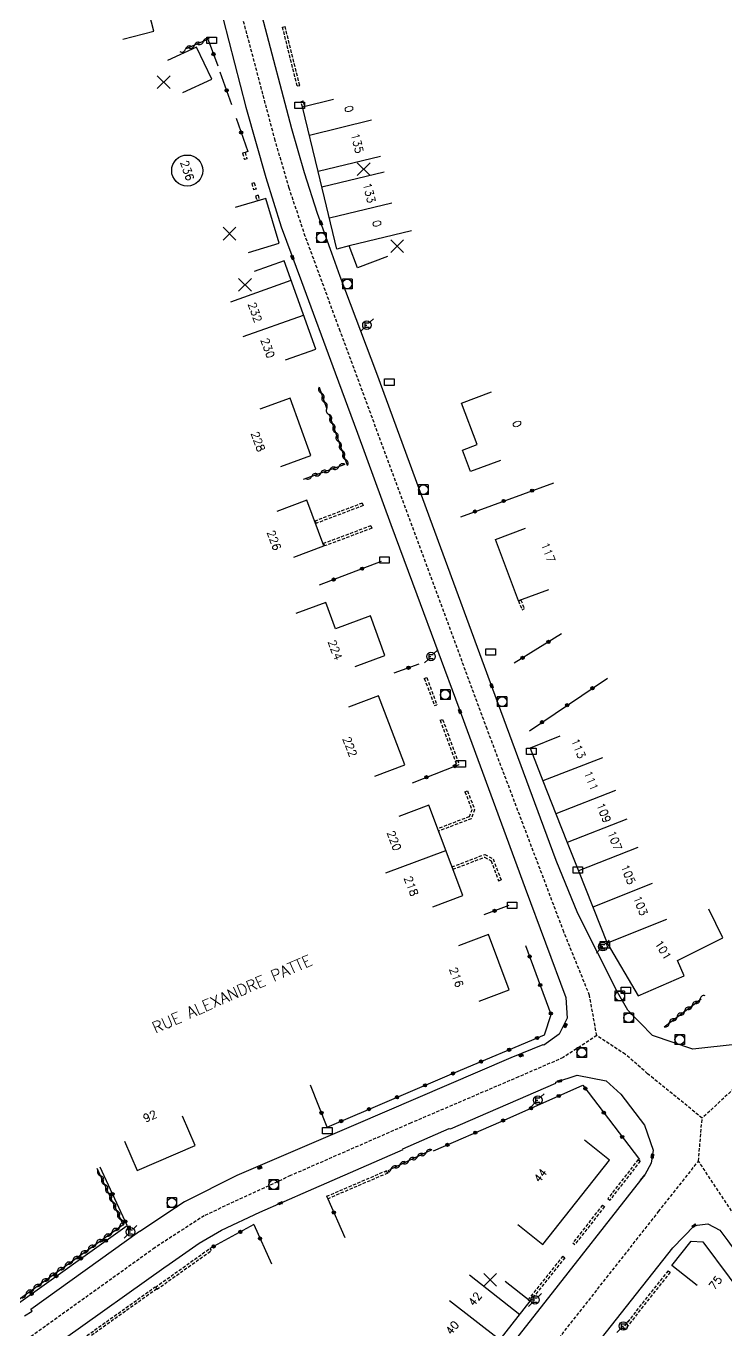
# Model space of a CAD drawing. Header units: millimetres. Extents: x 108000 to 109000, y 121000 to 122000.
# Drawn here: x 108664.9 to 108774.1, y 121605.4 to 121809.1 of the extents above; entities that cross this region are included whole.
import ezdxf
from ezdxf.enums import TextEntityAlignment as Align

# ---------------------------------------------------------------- set-up
doc = ezdxf.new("R2010")
doc.units = ezdxf.units.MM
doc.linetypes.add('DASHED', pattern=[0.75, 0.5, -0.25])
doc.layers.get('0').update_dxf_attribs({"linetype": 'CONTINUOUS'})
for name, color, linetype in [('W0001', 6, 'DASHED'), ('W0008', 7, 'CONTINUOUS'), ('W0100', 7, 'CONTINUOUS'), ('W0112', 1, 'DASHED'), ('W0310', 3, 'CONTINUOUS'), ('W0322', 7, 'CONTINUOUS'), ('W0330', 7, 'CONTINUOUS'), ('W0400', 7, 'CONTINUOUS'), ('W0420', 7, 'CONTINUOUS'), ('W0471', 7, 'CONTINUOUS'), ('W0989', 7, 'CONTINUOUS'), ('W0991', 7, 'CONTINUOUS'), ('W1102', 7, 'CONTINUOUS'), ('W1471', 7, 'CONTINUOUS')]:
    doc.layers.add(name, color=color, linetype=linetype)
doc.styles.get("Standard").update_dxf_attribs({"font": 'romans.shx', "width": 0.85})

# ---------------------------------------------------------------- blocks, each defined once
blk = doc.blocks.new('t310o')
at = {"color": 0, "linetype": 'Continuous'}
for centre, start, end in [((-0.5, 0.38), 216.8699, 323.1304), ((0.5, -0.37), 36.8699, 143.1303)]:
    blk.add_arc(centre, 0.625, start, end, dxfattribs=at)
blk = doc.blocks.new('T471')
for p, q in [((-0.333334, 0.333334), (-0.333334, -0.333334)), ((-0.333334, 0.333334), (0.333334, 0.333334)), ((-0.333334, 0), (0, 0)), ((0.500001, 0.500001), (1.000002, 1.000002)), ((-0.500001, -0.500001), (-1.000002, -1.000002)), ((-0.333334, -0.333334), (0.333334, -0.333334))]:
    blk.add_line(p, q)
blk.add_ellipse((0, 0), major_axis=(0.471405, 0.471405), ratio=1, start_param=5.4977871438, end_param=11.780972451)
blk = doc.blocks.new('t330o')
at = {"color": 0, "linetype": 'Continuous'}
for p, q in [((0.25, -0.25), (-0.25, 0.25)), ((-0.25, -0.25), (0.25, 0.25)), ((-0.25, 0.25), (-0.25, -0.25)), ((0.25, 0.25), (-0.25, 0.25)), ((0.25, -0.25), (0.25, 0.25)), ((-0.25, -0.25), (0.25, -0.25)), ((-0.25, -0.25), (-0.25, -0.25))]:
    blk.add_line(p, q, dxfattribs=at)
blk = doc.blocks.new('t322o')
at = {"color": 0, "linetype": 'Continuous'}
for radius in [0.25, 0.15]:
    blk.add_circle((0, 0), radius, dxfattribs=at)
blk = doc.blocks.new('T1471')
at = {"color": 0, "linetype": 'Continuous', "flags": 128}
blk.add_lwpolyline([(-0.75, -0.5), (-0.75, 0.5), (0.75, 0.5), (0.75, -0.5), (-0.75, -0.5)], dxfattribs=at)
blk = doc.blocks.new('T400')
for p, q in [((-0.15, 0.3), (0.15, 0.3)), ((-0.15, -0.25), (-0.15, 0.3)), ((-0.15, 0.15), (0.15, 0.15)), ((-0.15, 0), (0.15, 0)), ((0.15, 0.3), (0.15, -0.25)), ((-0.15, -0.15), (0.15, -0.15)), ((-0.15, -0.25), (-0.15, -0.3)), ((-0.15, -0.3), (0.15, -0.3)), ((0.15, -0.3), (0.15, -0.25))]:
    blk.add_line(p, q)
blk = doc.blocks.new('T420')
for p, q in [((0.75, 0.75), (-0.75, 0.75)), ((-0.75, 0.75), (-0.75, -0.75)), ((0.75, 0.75), (0.75, -0.75)), ((0.75, -0.75), (-0.75, -0.75))]:
    blk.add_line(p, q)
blk.add_ellipse((0, 0), major_axis=(-0.53, 0.53), ratio=1, start_param=3.926991, end_param=10.210176)
blk = doc.blocks.new('t991o')
at = {"color": 0, "linetype": 'Continuous'}
for p, q in [((-1, 1), (1, -1)), ((-1, -1), (1, 1))]:
    blk.add_line(p, q, dxfattribs=at)

msp = doc.modelspace()

# ---------------------------------------------------------------- linework, layer by layer
at = {"layer": 'W0001'}
for points in [[(108740.2, 121594.12), (108763.64, 121623.9), (108769.86, 121631.8), (108770.43, 121638.51), (108761.92, 121645.44), (108758.43, 121648.47), (108753.97, 121651.41), (108752.85, 121657.67), (108748.84, 121667.58), (108736.84, 121699.3), (108727.5, 121724.65), (108713.93, 121761.43), (108708.47, 121776.24), (108705.94, 121783.8), (108703.76, 121791.23), (108698.8, 121809.96)], [(108791.36, 121659.74), (108779.31, 121646.74), (108770.43, 121638.51)], [(108753.97, 121651.41), (108748.73, 121647.96), (108741.77, 121644.95), (108724.98, 121637.75), (108706.15, 121629.52), (108692.67, 121623.26), (108684.54, 121617.97)], [(108783.66, 121611.7), (108776.25, 121622.12), (108769.86, 121631.8)]]:
    msp.add_lwpolyline(points, dxfattribs=at)
at = {"layer": 'W0001', "flags": 128}
msp.add_lwpolyline([(108324.99, 121331.05), (108366.93, 121370.14), (108396.42, 121397.25), (108399.33, 121399.77), (108406.97, 121404.96), (108414.91, 121410.76), (108439.87, 121429.9), (108520.49, 121492.17), (108603.69, 121556.86), (108636.24, 121581.76), (108640.06, 121585.88), (108648.16, 121592.45), (108654.27, 121596.27), (108684.65, 121618.07)], dxfattribs=at)
at = {"layer": 'W0008'}
msp.add_line((108760.83, 121628.81), (108761.48, 121629.63), dxfattribs=at)
for points in [[(108694.76, 121813.69), (108699.2, 121796.45), (108702.28, 121785.44), (108704.72, 121777.74), (108707.86, 121769.2), (108713.12, 121754.91), (108716.61, 121745.48), (108721.84, 121731.26), (108725.9, 121720.29), (108732.42, 121702.58), (108742.79, 121674.43), (108749.13, 121657.36), (108749.34, 121654.11), (108748.09, 121651.62), (108745.7, 121649.9), (108745.53, 121649.95), (108740.55, 121647.92), (108715.99, 121637.36), (108697.79, 121629.54), (108689.62, 121625.44), (108682.64, 121620.77)], [(108776.06, 121650.07), (108768.98, 121649.26), (108762.7, 121651.43), (108758.84, 121655.38), (108757.19, 121658.18), (108751.04, 121670.46), (108747.62, 121678.75), (108745.17, 121685.35), (108737.76, 121705.54), (108728.33, 121731.14), (108719.65, 121754.81), (108713.92, 121769.99), (108712.6, 121773.65), (108710.36, 121779.84), (108708.32, 121786.19), (108706.34, 121793.03), (108701.71, 121810.63)], [(108686.69, 121615.34), (108691.88, 121618.99), (108695.39, 121620.99), (108701.34, 121623.81), (108708.99, 121627.12), (108723.77, 121633.62), (108723.71, 121633.72), (108730.93, 121636.87), (108731.16, 121636.84), (108747.59, 121643.97), (108747.61, 121644.1), (108750.94, 121645.21), (108755.45, 121644.35), (108757.75, 121642.25), (108761.42, 121637.38), (108762.8, 121633.5), (108762.48, 121631.45), (108761.48, 121629.63), (108760.83, 121628.81), (108745.86, 121609.74), (108709.49, 121563.48), (108702.2, 121554.23)], [(108710.53, 121548.09), (108728.73, 121571.18), (108745.93, 121592.99), (108765.87, 121618.24), (108769.25, 121621.75), (108771.3, 121621.97), (108773.17, 121621.01), (108774.42, 121619.36), (108781.32, 121609.82)]]:
    msp.add_lwpolyline(points, dxfattribs=at)
at = {"layer": 'W0008', "flags": 128}
msp.add_lwpolyline([(108664.6, 121607.63), (108665.79, 121608.36), (108665.61, 121608.68), (108682.59, 121620.84)], dxfattribs=at)
msp.add_lwpolyline([(108686.72, 121615.3), (108670.66, 121603.89), (108662.1, 121597.67, 0.02723), (108661.48, 121597.17, 0.020909), (108660.75, 121596.44, 0.096826), (108660.2, 121595.56, 0.061188), (108659.8, 121593.97, 0.025488), (108659.71, 121592.55, 0.064713), (108659.77, 121592), (108660.34, 121589.69), (108660.54, 121589.77), (108663.33, 121577.37), (108668.14, 121556.23), (108674.77, 121526.97), (108674.33, 121526.86), (108675.04, 121523.92, 0.147406), (108675.26, 121523.54, 0.082842), (108675.9, 121523.11, 0.077519), (108676.47, 121522.95, 0.093058), (108676.96, 121522.99, 0.059567), (108677.59, 121523.24, 0.100479), (108677.9, 121523.49), (108680.48, 121526.73), (108681.53, 121525.92)], format="xyb", dxfattribs=at)
at = {"layer": 'W0100'}
for points in [[(108679.98, 121807.05), (108684.82, 121808.31), (108682.15, 121818.63), (108677.3, 121817.38)], [(108689.33, 121798.7), (108693.85, 121800.83), (108691.48, 121805.83), (108686.96, 121803.7)], [(108721.3, 121773.08), (108716.62, 121771.33), (108715.34, 121774.76), (108713.39, 121774.26), (108713.41, 121774.24), (108710.47, 121786.37), (108708.01, 121796.48), (108712.87, 121797.66)], [(108699.61, 121773.74), (108704.4, 121775.17), (108702.29, 121782.18), (108697.5, 121780.75)], [(108705.38, 121756.98), (108710.09, 121758.65), (108705.19, 121772.45), (108700.48, 121770.78)], [(108738.93, 121741.24), (108734.24, 121739.5), (108732.99, 121742.85), (108735.28, 121743.71), (108732.84, 121750.18), (108737.52, 121751.95)], [(108704.63, 121740.32), (108709.33, 121742.03), (108706.08, 121750.96), (108701.38, 121749.25)], [(108706.7, 121726.14), (108711.38, 121727.89), (108708.72, 121735.04), (108704.03, 121733.29)], [(108746.42, 121721.05), (108741.73, 121719.32), (108738.18, 121728.92), (108742.87, 121730.65)], [(108716.23, 121709.04), (108720.91, 121710.78), (108718.63, 121716.95), (108713.19, 121714.95), (108711.66, 121719.07), (108706.97, 121717.34)], [(108719.34, 121691.92), (108724.01, 121693.7), (108721.51, 121700.25), (108719.9, 121704.45), (108715.23, 121702.68)], [(108748.22, 121698.15), (108743.56, 121696.32), (108745.58, 121691.17), (108747.59, 121686.02), (108749.34, 121681.57), (108751.1, 121677.11), (108755.6, 121665.83), (108760.44, 121657.61), (108767.65, 121660.74), (108766.6, 121663.14), (108773.68, 121666.67), (108771.45, 121671.14)], [(108728.37, 121671.51), (108733.05, 121673.28), (108727.74, 121687.37), (108723.06, 121685.6)], [(108735.6, 121656.79), (108740.28, 121658.54), (108737.05, 121667.19), (108732.37, 121665.44)], [(108680.25, 121634.9), (108682.23, 121630.31), (108691.26, 121634.21), (108689.28, 121638.8)], [(108741.65, 121621.87), (108745.57, 121618.77), (108755.97, 121631.95), (108752.05, 121635.04)], [(108769.66, 121612.38), (108765.72, 121615.46), (108768.7, 121619.29), (108770.52, 121619.17), (108778.75, 121608.14)], [(108721.38, 121589.79), (108725.3, 121586.68), (108734.78, 121598.64), (108743.6, 121609.91), (108739.67, 121612.99)]]:
    msp.add_lwpolyline(points, dxfattribs=at)
at = {"layer": 'W0112'}
for p, q in [((108704.92, 121808.93), (108705.31, 121809.02)), ((108707.2, 121799.74), (108707.59, 121799.84)), ((108707.75, 121797.29), (108708.13, 121797.41)), ((108708.01, 121796.48), (108708.39, 121796.6)), ((108699.06, 121789.37), (108698.67, 121789.26)), ((108699.34, 121788.37), (108698.96, 121788.26)), ((108700.5, 121784.61), (108700.11, 121784.51)), ((108700.77, 121783.61), (108700.38, 121783.5)), ((108701.08, 121782.66), (108700.69, 121782.55)), ((108700.69, 121782.55), (108700.9, 121781.83)), ((108701.08, 121782.66), (108701.3, 121781.9)), ((108701.3, 121781.9), (108700.9, 121781.83)), ((108717.36, 121734.57), (108717.5, 121734.2)), ((108709.98, 121731.78), (108710.12, 121731.4)), ((108718.7, 121731.03), (108718.84, 121730.65)), ((108711.3, 121728.26), (108711.44, 121727.88)), ((108741.73, 121719.32), (108742.11, 121719.44)), ((108742.11, 121719.44), (108742.68, 121718.09)), ((108742.31, 121717.93), (108742.68, 121718.09)), ((108727.05, 121707.19), (108727.43, 121707.33)), ((108728.63, 121702.95), (108729, 121703.09)), ((108729.53, 121700.66), (108729.91, 121700.8)), ((108732.11, 121693.61), (108732.49, 121693.74)), ((108733.4, 121689.49), (108733.78, 121689.64)), ((108729.13, 121683.7), (108729.27, 121683.33)), ((108731.37, 121677.74), (108731.51, 121677.37)), ((108738.65, 121675.58), (108739.03, 121675.72)), ((108760.45, 121632.04), (108760.76, 121631.79)), ((108721.4, 121630.41), (108721.56, 121630.04)), ((108711.8, 121626.29), (108711.96, 121625.92)), ((108755.71, 121625.95), (108756.03, 121625.71)), ((108754.87, 121624.92), (108755.19, 121624.68)), ((108693.55, 121618.13), (108693.79, 121617.81)), ((108750.25, 121619.01), (108750.56, 121618.76)), ((108748.66, 121616.95), (108748.98, 121616.7)), ((108765.11, 121614.67), (108765.42, 121614.42)), ((108685.05, 121612.09), (108685.29, 121611.76)), ((108743.29, 121610.16), (108743.6, 121609.91)), ((108758.04, 121605.71), (108758.35, 121605.46))]:
    msp.add_line(p, q, dxfattribs=at)
for points in [[(108707.2, 121799.74), (108704.92, 121808.93)], [(108707.59, 121799.84), (108705.31, 121809.02)], [(108708.01, 121796.48), (108707.75, 121797.29)], [(108708.39, 121796.6), (108708.13, 121797.41)], [(108698.67, 121789.26), (108698.96, 121788.26)], [(108699.06, 121789.37), (108699.34, 121788.37)], [(108700.11, 121784.51), (108700.38, 121783.5)], [(108700.5, 121784.61), (108700.77, 121783.61)], [(108717.36, 121734.57), (108709.98, 121731.78)], [(108717.5, 121734.2), (108710.12, 121731.4)], [(108718.7, 121731.03), (108711.3, 121728.26)], [(108718.84, 121730.65), (108711.44, 121727.88)], [(108741.73, 121719.32), (108742.31, 121717.93)], [(108727.05, 121707.19), (108728.63, 121702.95)], [(108727.43, 121707.33), (108729, 121703.09)], [(108729.91, 121700.8), (108732.49, 121693.74)], [(108729.53, 121700.66), (108732.11, 121693.61)], [(108733.4, 121689.49), (108734.48, 121686.69), (108734.06, 121685.59), (108729.13, 121683.7)], [(108733.78, 121689.64), (108734.91, 121686.69), (108734.37, 121685.28), (108729.27, 121683.33)], [(108731.37, 121677.74), (108736.5, 121679.71), (108737.79, 121678.99), (108739.03, 121675.72)], [(108731.51, 121677.37), (108736.47, 121679.27), (108737.47, 121678.71), (108738.65, 121675.58)], [(108760.45, 121632.04), (108755.71, 121625.95)], [(108760.76, 121631.79), (108756.03, 121625.71)], [(108711.8, 121626.29), (108721.4, 121630.41)], [(108711.96, 121625.92), (108721.56, 121630.04)], [(108754.87, 121624.92), (108750.25, 121619.01)], [(108755.19, 121624.68), (108750.56, 121618.76)], [(108685.05, 121612.09), (108693.55, 121618.13)], [(108685.29, 121611.76), (108693.79, 121617.81)], [(108748.66, 121616.95), (108743.29, 121610.16)], [(108748.98, 121616.7), (108743.6, 121609.91)], [(108765.11, 121614.67), (108758.04, 121605.71)], [(108765.42, 121614.42), (108758.35, 121605.46)]]:
    msp.add_lwpolyline(points, dxfattribs=at)
at = {"layer": 'W0112', "flags": 128}
msp.add_lwpolyline([(108685.25, 121611.81), (108674.58, 121604.2), (108674.35, 121604.52), (108685.02, 121612.13)], dxfattribs=at)
at = {"layer": 'W0310'}
for p, q in [((108693.46, 121807.09), (108689.72, 121805.49)), ((108710.62, 121752.69), (108711.79, 121749.42)), ((108715.04, 121740.44), (108712.17, 121748.45)), ((108714.63, 121740.63), (108708.13, 121738.28)), ((108764.51, 121652.79), (108770.26, 121657.15)), ((108728.23, 121633.56), (108721.6, 121630.44))]:
    msp.add_line(p, q, dxfattribs=at)
at = {"layer": 'W0310', "flags": 128}
msp.add_lwpolyline([(108655.96, 121646.8), (108653.9, 121645.88), (108651.51, 121639.81), (108658.69, 121611.24), (108663.24, 121609.87), (108680, 121621.91), (108675.99, 121630.62)], dxfattribs=at)
at = {"layer": 'W0322'}
for p, q in [((108693.28, 121806.94), (108694.83, 121802.87)), ((108696.99, 121796.81), (108695.18, 121801.88)), ((108732.74, 121732.46), (108747.27, 121737.77)), ((108710.67, 121721.79), (108720.36, 121725.5)), ((108748.46, 121714.15), (108741.08, 121709.6)), ((108722.35, 121708.04), (108726.24, 121709.48)), ((108743.45, 121699.02), (108755.63, 121707.23)), ((108725.18, 121690.89), (108732.1, 121693.61)), ((108740.25, 121671.71), (108736.34, 121670.27)), ((108711.87, 121637.11), (108709.27, 121643.63)), ((108711.96, 121625.92), (108714.63, 121619.87)), ((108700.41, 121621.87), (108693.55, 121618.13)), ((108700.41, 121621.87), (108703.17, 121615.74))]:
    msp.add_line(p, q, dxfattribs=at)
for points in [[(108697.66, 121794.72), (108699.49, 121789.52), (108699.06, 121789.37)], [(108711.87, 121637.11), (108731.72, 121645.57), (108745.79, 121651.51), (108746.86, 121654.69), (108742.89, 121665.4)], [(108728.48, 121633.38), (108739.03, 121637.99), (108751.81, 121643.64), (108760.63, 121632.02)]]:
    msp.add_lwpolyline(points, dxfattribs=at)
at = {"layer": 'W0322', "flags": 128}
msp.add_lwpolyline([(108655.76, 121647.26), (108653.51, 121646.26), (108650.98, 121639.84), (108658.27, 121610.85), (108663.33, 121609.32), (108680.63, 121621.75), (108676.44, 121630.83)], dxfattribs=at)
at = {"layer": 'W1102'}
for p, q in [((108718.81, 121794.38), (108709.1, 121792.02)), ((108720.19, 121788.73), (108710.47, 121786.37)), ((108720.78, 121786.3), (108711.06, 121783.95)), ((108721.96, 121781.42), (108712.24, 121779.07)), ((108725.06, 121777.11), (108715.34, 121774.76)), ((108696.85, 121766.04), (108706.27, 121769.39)), ((108698.78, 121760.6), (108708.21, 121763.95)), ((108754.89, 121694.81), (108745.58, 121691.17)), ((108756.9, 121689.68), (108747.59, 121686.02)), ((108758.65, 121685.23), (108749.34, 121681.57)), ((108760.4, 121680.78), (108751.1, 121677.11)), ((108721.04, 121676.8), (108730.39, 121680.32)), ((108762.64, 121675.17), (108753.35, 121671.47)), ((108764.88, 121669.53), (108755.6, 121665.83)), ((108734.12, 121614.01), (108741.99, 121607.85)), ((108731, 121610.03), (108738.87, 121603.87))]:
    msp.add_line(p, q, dxfattribs=at)
msp.add_circle((108690.03, 121786.53), 2.43, dxfattribs=at)

# ---------------------------------------------------------------- block references
at = {"layer": 'W0310'}
for p, rotation in [((108691.16, 121806.1), 203.1244603531804), ((108692.54, 121806.69), 203.1244603531804), ((108689.78, 121805.52), 203.1244603531804), ((108710.96, 121751.75), 289.6726866320537), ((108711.46, 121750.34), 289.6726866320537), ((108712.17, 121748.44), 109.7386785814479), ((108712.68, 121747.03), 109.7386785814479), ((108713.19, 121745.62), 109.7386785814479), ((108713.69, 121744.2), 109.7386785814479), ((108714.2, 121742.79), 109.7386785814479), ((108714.71, 121741.38), 109.7386785814479), ((108710.87, 121739.27), 199.9229970855995), ((108712.28, 121739.78), 199.9229970855995), ((108713.69, 121740.29), 199.9229970855995), ((108709.46, 121738.76), 199.9229970855995), ((108767.7, 121655.21), 37.18755770900309), ((108768.9, 121656.11), 37.18755770900309), ((108770.09, 121657.02), 37.18755770900309), ((108765.31, 121653.39), 37.18755770900309), ((108766.51, 121654.3), 37.18755770900309), ((108727.32, 121633.13), 205.1627962453941), ((108723.25, 121631.22), 205.1627962453941), ((108724.61, 121631.86), 205.1627962453941), ((108725.97, 121632.5), 205.1627962453941), ((108676.5, 121629.51), 114.7461702086369), ((108721.89, 121630.58), 205.1627962453941), ((108677.13, 121628.15), 114.7461702086369), ((108677.76, 121626.78), 114.7461702086369), ((108678.39, 121625.42), 114.7461702086369), ((108679.01, 121624.06), 114.7461702086369), ((108679.64, 121622.7), 114.7461702086369), ((108678.27, 121620.67), 35.70051919057455), ((108679.48, 121621.54), 35.70051919057455), ((108675.83, 121618.92), 35.70051919057455), ((108677.05, 121619.79), 35.70051919057455), ((108673.39, 121617.16), 35.70051919057455), ((108674.61, 121618.04), 35.70051919057455), ((108669.74, 121614.54), 35.70051919057455), ((108670.96, 121615.41), 35.70051919057455), ((108672.18, 121616.29), 35.70051919057455), ((108667.3, 121612.79), 35.70051919057455), ((108668.52, 121613.66), 35.70051919057455), ((108664.87, 121611.04), 35.70051919057455), ((108666.08, 121611.91), 35.70051919057455)]:
    msp.add_blockref('t310o', p, dxfattribs=dict(at, rotation=rotation))
at = {"layer": 'W0322'}
for p, rotation in [((108694.13, 121804.72), 290.8369340241166), ((108696.19, 121799.05), 109.6460170128443), ((108698.45, 121792.48), 289.3852613966964), ((108743.89, 121736.53), 20.06277410798757), ((108734.97, 121733.27), 20.06277410798757), ((108739.43, 121734.9), 20.06277410798757), ((108717.32, 121724.34), 20.97086927925388), ((108712.89, 121722.64), 20.97086927925388), ((108746.44, 121712.9), 211.6542409980043), ((108724.57, 121708.86), 20.4056551552447), ((108742.39, 121710.41), 211.6542409980043), ((108753.3, 121705.66), 33.95727589280108), ((108749.36, 121703), 33.95727589280108), ((108745.42, 121700.35), 33.95727589280108), ((108731.81, 121693.49), 21.39930323974713), ((108727.39, 121691.76), 21.39930323974713), ((108738.02, 121670.89), 200.3014810097003), ((108743.5, 121663.75), 110.3328018046965), ((108745.15, 121659.3), 110.3328018046965), ((108746.8, 121654.85), 110.3328018046965), ((108744.66, 121651.03), 22.86850673099236), ((108740.29, 121649.18), 22.86850673099236), ((108731.53, 121645.49), 23.09026779551465), ((108735.91, 121647.34), 22.86850673099236), ((108727.16, 121643.63), 23.09026779551465), ((108722.79, 121641.77), 23.09026779551465), ((108748.05, 121641.97), 23.84128844635905), ((108752.2, 121643.13), 307.2035657580535), ((108710.99, 121639.32), 111.7423526748087), ((108718.42, 121639.9), 23.09026779551465), ((108743.71, 121640.05), 23.84128844635905), ((108755.07, 121639.35), 307.2035657580535), ((108714.05, 121638.04), 23.09026779551465), ((108739.36, 121638.13), 23.84128844635905), ((108735.01, 121636.23), 23.59912882876598), ((108757.94, 121635.56), 307.2035657580535), ((108730.66, 121634.33), 23.59912882876598), ((108678.37, 121626.66), 114.7461702088062), ((108712.92, 121623.75), 293.8482237840257), ((108680.35, 121622.35), 114.7461702088062), ((108677.31, 121619.36), 35.70051919060116), ((108698.33, 121620.73), 208.5513918729602), ((108701.39, 121619.7), 294.2160788296126), ((108694.15, 121618.46), 208.5513918729602), ((108673.45, 121616.59), 35.70051919060116), ((108669.59, 121613.82), 35.70051919060116), ((108665.73, 121611.05), 35.70051919060116)]:
    msp.add_blockref('t322o', p, dxfattribs=dict(at, rotation=rotation))
at = {"layer": 'W0330'}
msp.add_blockref('t330o', (108680.94, 121621.34), dxfattribs=at)
at = {"layer": 'W0400'}
for p, rotation in [((108710.89, 121778.34), 199.9037581879152), ((108706.47, 121772.96), 20.59536018572739), ((108737.58, 121706.02), 200.2281272157172), ((108732.61, 121702.07), 20.53406134833912), ((108749.1, 121652.96), 153.7709528078807), ((108742.18, 121648.26), 111.9743690882981), ((108748.2, 121644.29), 107.744691953973), ((108762.66, 121632.58), 351.0475411071779), ((108701.37, 121630.74), 113.5160974089014), ((108704.56, 121625.2), 112.8548788863597), ((108769.17, 121621.69), 123.9036270314795)]:
    msp.add_blockref('T400', p, dxfattribs=dict(at, rotation=rotation))
at = {"layer": 'W0420'}
for p in [(108710.97, 121776.04), (108715.01, 121768.8), (108726.91, 121736.67), (108730.31, 121704.65), (108739.2, 121703.57), (108757.57, 121657.59), (108758.95, 121654.17), (108766.94, 121650.77), (108751.64, 121648.75), (108703.54, 121628.11), (108687.62, 121625.28)]:
    msp.add_blockref('T420', p, dxfattribs=at)
at = {"layer": 'W0471'}
for p in [(108718.09, 121762.39), (108728.09, 121710.62), (108754.92, 121665.29), (108744.76, 121641.32), (108681.17, 121620.74), (108744.33, 121610.1), (108758.13, 121606.03)]:
    msp.add_blockref('T471', p, dxfattribs=at)
at = {"layer": 'W0991'}
for p in [(108686.34, 121800.34), (108717.57, 121786.75), (108696.64, 121776.67), (108722.82, 121774.73), (108699.05, 121768.69), (108737.32, 121613.24)]:
    msp.add_blockref('t991o', p, dxfattribs=at)
at = {"layer": 'W1471'}
for p in [(108693.86, 121806.89), (108707.6, 121796.73), (108721.57, 121753.47), (108720.83, 121725.69), (108737.41, 121711.32), (108743.76, 121695.8), (108732.75, 121693.85), (108751.02, 121677.27), (108740.77, 121671.74), (108755.24, 121665.58), (108758.52, 121658.48), (108711.9, 121636.55)]:
    msp.add_blockref('T1471', p, dxfattribs=at)

# ---------------------------------------------------------------- texts
at = {"layer": 'W0989'}
msp.add_text('RUE ALEXANDRE PATTE', height=1.75, rotation=23.6311, dxfattribs=at).set_placement((108697.04, 121657.9), align=Align.MIDDLE)
at = {"layer": 'W0991'}
for s, rotation, p in [('0', 283.6386, (108715.29, 121796.16)), ('135', 283.6375, (108716.59, 121790.8)), ('236', 288.1153, (108690.03, 121786.53)), ('133', 283.639, (108718.47, 121783.05)), ('0', 283.6378, (108719.64, 121778.25)), ('232', 289.5585, (108700.62, 121764.39)), ('230', 289.5603, (108702.61, 121758.8)), ('228', 290.0053, (108701.09, 121744.2)), ('0', 290.6433, (108741.54, 121746.95)), ('226', 290.4787, (108703.58, 121728.77)), ('117', 290.2915, (108746.39, 121726.88)), ('224', 290.3419, (108713.13, 121711.64)), ('222', 290.911, (108715.44, 121696.52)), ('113', 291.5346, (108751.12, 121696.25)), ('111', 291.5357, (108753.1, 121691.23)), ('109', 291.5358, (108755.08, 121686.2)), ('220', 290.6588, (108722.33, 121681.85)), ('107', 291.5344, (108756.8, 121681.85)), ('105', 291.535, (108758.88, 121676.57)), ('218', 290.6567, (108725.01, 121674.75)), ('103', 291.5349, (108760.81, 121671.7)), ('101', 300.5343, (108764.34, 121664.78)), ('216', 290.471, (108732.07, 121660.52)), ('92', 23.3485, (108684.21, 121638.79)), ('44', 51.7138, (108745.17, 121629.56)), ('75', 52.0277, (108772.51, 121612.79)), ('42', 51.7555, (108734.95, 121610.25)), ('40', 51.7563, (108731.41, 121605.75))]:
    msp.add_text(s, height=1.25, rotation=rotation, dxfattribs=at).set_placement(p, align=Align.MIDDLE)

doc.saveas('drawing.dxf')
